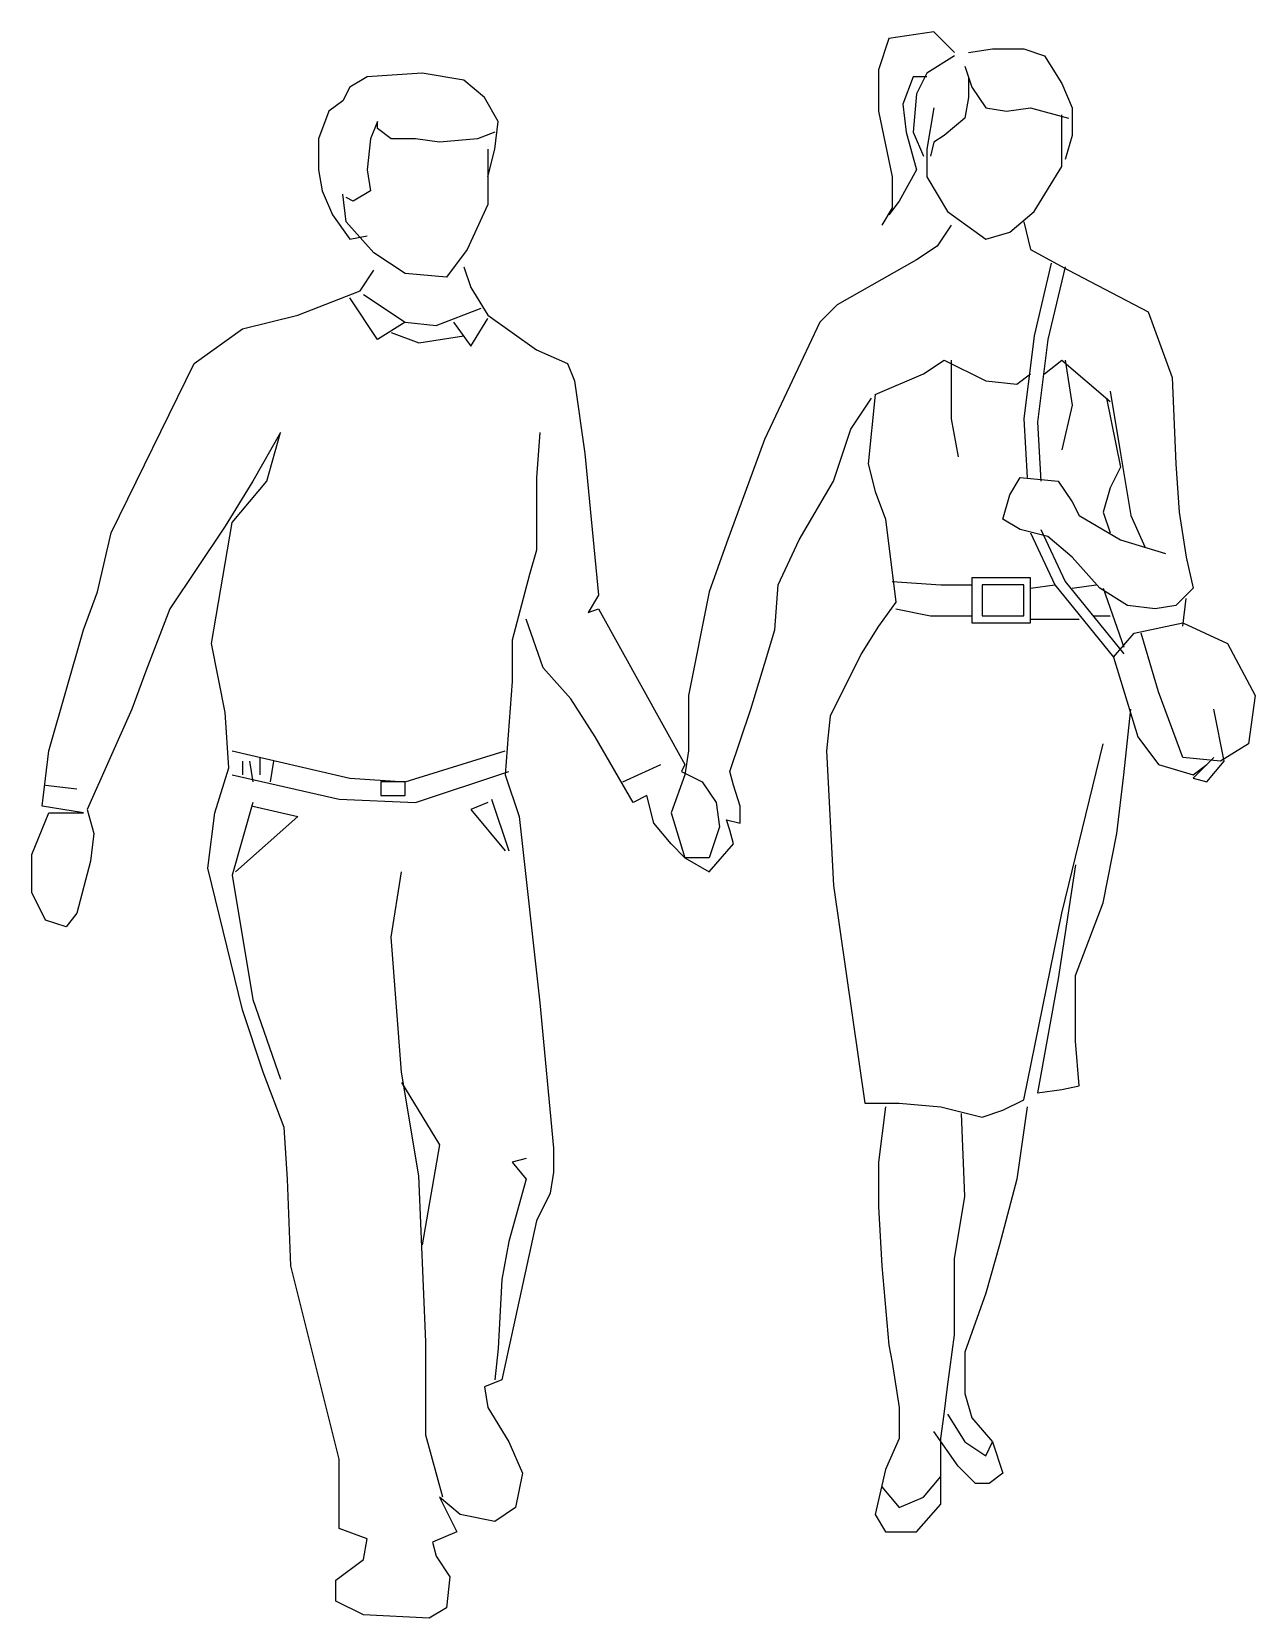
# Model space of a CAD drawing. Extents: x 81789 to 83021, y 12194 to 13791.
import ezdxf

# ---------------------------------------------------------------- set-up
doc = ezdxf.new("R2010")
doc.units = 0
doc.header["$LTSCALE"] = 1270
doc.header["$MEASUREMENT"] = 0
doc.layers.get('0').update_dxf_attribs({"linetype": 'CONTINUOUS'})

msp = doc.modelspace()

# ---------------------------------------------------------------- linework, layer by layer
at = {"linetype": 'CONTINUOUS'}
for p, q in [((82697.6, 13791.5), (82652.4, 13784.5)), ((82718.5, 13770.6), (82697.6, 13791.5)), ((82652.4, 13784.5), (82641.9, 13753.2)), ((82732.4, 13770.6), (82756.8, 13774.1)), ((82756.8, 13774.1), (82788.1, 13774.1)), ((82788.1, 13774.1), (82809, 13767.1)), ((82641.9, 13753.2), (82641.9, 13711.4)), ((82718.5, 13767.1), (82690.6, 13749.7)), ((82728.9, 13756.7), (82735.9, 13735.8)), ((82809, 13767.1), (82826.4, 13739.3)), ((82126.9, 13746.2), (82109.5, 13735.8)), ((82182.6, 13749.7), (82126.9, 13746.2)), ((82224.3, 13742.7), (82182.6, 13749.7)), ((82245.2, 13725.3), (82224.3, 13742.7)), ((82676.7, 13746.2), (82666.3, 13718.4)), ((82690.6, 13746.2), (82676.7, 13746.2)), ((82690.6, 13749.7), (82680.2, 13728.8)), ((82732.4, 13746.2), (82732.4, 13725.3)), ((82826.4, 13739.3), (82836.8, 13714.9)), ((82102.5, 13721.9), (82088.6, 13711.4)), ((82109.5, 13735.8), (82102.5, 13721.9)), ((82259.1, 13701), (82245.2, 13725.3)), ((82680.2, 13728.8), (82676.7, 13690.5)), ((82732.4, 13725.3), (82728.9, 13704.5)), ((82735.9, 13735.8), (82749.8, 13714.9)), ((82088.6, 13711.4), (82078.2, 13683.6)), ((82641.9, 13711.4), (82655.8, 13645.3)), ((82666.3, 13718.4), (82669.8, 13690.5)), ((82697.6, 13714.9), (82690.6, 13673.1)), ((82749.8, 13714.9), (82770.7, 13711.4)), ((82770.7, 13711.4), (82795, 13714.9)), ((82795, 13714.9), (82833.3, 13704.5)), ((82826.4, 13676.6), (82826.4, 13707.9)), ((82836.8, 13714.9), (82836.8, 13687.1)), ((82137.3, 13701), (82130.4, 13683.6)), ((82137.3, 13694), (82137.3, 13701)), ((82151.2, 13683.6), (82137.3, 13694)), ((82255.6, 13690.5), (82238.2, 13683.6)), ((82255.6, 13673.1), (82259.1, 13701)), ((82669.8, 13690.5), (82680.2, 13652.3)), ((82676.7, 13690.5), (82687.2, 13666.2)), ((82728.9, 13704.5), (82708, 13687.1)), ((82078.2, 13683.6), (82078.2, 13652.3)), ((82130.4, 13683.6), (82126.9, 13652.3)), ((82175.6, 13683.6), (82151.2, 13683.6)), ((82200, 13680.1), (82175.6, 13683.6)), ((82238.2, 13683.6), (82200, 13680.1)), ((82248.7, 13673.1), (82248.7, 13645.3)), ((82248.7, 13645.3), (82255.6, 13673.1)), ((82690.6, 13673.1), (82690.6, 13645.3)), ((82697.6, 13680.1), (82694.1, 13666.2)), ((82708, 13687.1), (82697.6, 13680.1)), ((82826.4, 13655.7), (82826.4, 13676.6)), ((82836.8, 13687.1), (82829.8, 13662.7)), ((82078.2, 13652.3), (82081.6, 13631.4)), ((82126.9, 13652.3), (82130.4, 13631.4)), ((82248.7, 13645.3), (82248.7, 13617.5)), ((82655.8, 13645.3), (82655.8, 13614)), ((82680.2, 13652.3), (82662.8, 13620.9)), ((82690.6, 13645.3), (82711.5, 13610.5)), ((82798.5, 13610.5), (82826.4, 13655.7)), ((82081.6, 13631.4), (82092.1, 13607)), ((82106, 13600.1), (82102.5, 13627.9)), ((82130.4, 13631.4), (82113, 13620.9)), ((82113, 13620.9), (82106, 13624.4)), ((82248.7, 13617.5), (82227.8, 13572.2)), ((82655.8, 13614), (82645.4, 13596.6)), ((82662.8, 13620.9), (82652.4, 13607)), ((82711.5, 13610.5), (82749.8, 13582.7)), ((82774.2, 13589.6), (82798.5, 13610.5)), ((82092.1, 13607), (82109.5, 13582.7)), ((82133.8, 13568.7), (82106, 13600.1)), ((82715, 13596.6), (82701.1, 13575.7)), ((82788.1, 13600.1), (82795, 13572.2)), ((82109.5, 13582.7), (82126.9, 13586.1)), ((82749.8, 13582.7), (82774.2, 13589.6)), ((82165.2, 13547.9), (82133.8, 13568.7)), ((82227.8, 13572.2), (82206.9, 13544.4)), ((82680.2, 13561.8), (82600.2, 13516.5)), ((82701.1, 13575.7), (82680.2, 13561.8)), ((82795, 13572.2), (82833.3, 13551.3)), ((82119.9, 13530.5), (82133.8, 13551.3)), ((82206.9, 13544.4), (82165.2, 13547.9)), ((82224.3, 13554.8), (82231.3, 13533.9)), ((82815.9, 13558.3), (82798.5, 13485.2)), ((82829.8, 13554.8), (82812.4, 13481.7)), ((82833.3, 13551.3), (82913.4, 13509.6)), ((82057.3, 13506.1), (82119.9, 13530.5)), ((82231.3, 13533.9), (82248.7, 13506.1)), ((82137.3, 13481.7), (82109.5, 13523.5)), ((82123.4, 13527), (82165.2, 13499.1)), ((82600.2, 13516.5), (82582.8, 13499.1)), ((82001.6, 13492.2), (82057.3, 13506.1)), ((82165.2, 13499.1), (82137.3, 13481.7)), ((82165.2, 13499.1), (82196.5, 13495.7)), ((82196.5, 13495.7), (82241.7, 13513.1)), ((82213.9, 13499.1), (82231.3, 13474.8)), ((82231.3, 13474.8), (82248.7, 13502.6)), ((82248.7, 13506.1), (82297.4, 13471.3)), ((82582.8, 13499.1), (82527.1, 13380.8)), ((82913.4, 13509.6), (82937.7, 13443.5)), ((81952.9, 13457.4), (82001.6, 13492.2)), ((82151.2, 13488.7), (82179.1, 13478.3)), ((82179.1, 13478.3), (82224.3, 13485.2)), ((82798.5, 13485.2), (82788.1, 13401.7)), ((82812.4, 13481.7), (82802, 13398.2)), ((82297.4, 13471.3), (82328.7, 13457.4)), ((81869.4, 13286.9), (81952.9, 13457.4)), ((82328.7, 13457.4), (82335.7, 13440)), ((82687.2, 13446.9), (82708, 13460.9)), ((82708, 13460.9), (82749.8, 13440)), ((82715, 13460.9), (82715, 13401.7)), ((82809, 13446.9), (82826.4, 13460.9)), ((82826.4, 13460.9), (82875.1, 13419.1)), ((82829.8, 13460.9), (82836.8, 13415.6)), ((82335.7, 13440), (82346.1, 13366.9)), ((82638.4, 13426.1), (82687.2, 13446.9)), ((82749.8, 13440), (82781.1, 13436.5)), ((82781.1, 13436.5), (82795, 13446.9)), ((82937.7, 13443.5), (82941.2, 13356.5)), ((82614.1, 13391.3), (82635, 13422.6)), ((82638.4, 13426.1), (82631.5, 13356.5)), ((82871.6, 13422.6), (82885.5, 13353)), ((82875.1, 13429.5), (82885.5, 13366.9)), ((82715, 13401.7), (82722, 13363.4)), ((82788.1, 13401.7), (82791.6, 13342.5)), ((82836.8, 13415.6), (82826.4, 13370.4)), ((82039.9, 13387.8), (82012, 13339.1)), ((82026, 13339.1), (82039.9, 13387.8)), ((82300.9, 13387.8), (82297.4, 13342.5)), ((82596.7, 13339.1), (82614.1, 13391.3)), ((82802, 13398.2), (82805.5, 13339.1)), ((82527.1, 13380.8), (82488.8, 13276.4)), ((82346.1, 13366.9), (82360, 13224.2)), ((82631.5, 13356.5), (82638.4, 13328.6)), ((82885.5, 13366.9), (82896, 13304.3)), ((82941.2, 13356.5), (82944.7, 13307.7)), ((82012, 13339.1), (81984.2, 13293.8)), ((81991.2, 13297.3), (82026, 13339.1)), ((82297.4, 13342.5), (82297.4, 13269.5)), ((82561.9, 13279.9), (82596.7, 13339.1)), ((82774.2, 13325.1), (82784.6, 13342.5)), ((82784.6, 13342.5), (82822.9, 13339.1)), ((82822.9, 13339.1), (82836.8, 13318.2)), ((82885.5, 13353), (82875.1, 13332.1)), ((82638.4, 13328.6), (82648.9, 13300.8)), ((82767.2, 13300.8), (82774.2, 13325.1)), ((82875.1, 13332.1), (82868.1, 13307.7)), ((82836.8, 13318.2), (82843.8, 13304.3)), ((82868.1, 13307.7), (82875.1, 13286.9)), ((82944.7, 13307.7), (82951.6, 13262.5)), ((81984.2, 13293.8), (81928.5, 13210.3)), ((81970.3, 13175.5), (81991.2, 13297.3)), ((82648.9, 13300.8), (82659.3, 13217.3)), ((82784.6, 13290.3), (82767.2, 13300.8)), ((82812.4, 13283.4), (82784.6, 13290.3)), ((82805.5, 13290.3), (82829.8, 13238.1)), ((82843.8, 13304.3), (82885.5, 13279.9)), ((82896, 13304.3), (82909.9, 13272.9)), ((81855.4, 13227.7), (81869.4, 13286.9)), ((82488.8, 13276.4), (82471.4, 13227.7)), ((82541, 13234.7), (82561.9, 13279.9)), ((82795, 13286.9), (82819.4, 13234.7)), ((82836.8, 13262.5), (82812.4, 13283.4)), ((82885.5, 13279.9), (82930.8, 13266)), ((82297.4, 13269.5), (82290.4, 13245.1)), ((82864.6, 13231.2), (82836.8, 13262.5)), ((82951.6, 13262.5), (82958.6, 13231.2)), ((82290.4, 13245.1), (82273, 13179)), ((81841.5, 13189.4), (81855.4, 13227.7)), ((82471.4, 13227.7), (82450.5, 13123.3)), ((82537.5, 13189.4), (82541, 13234.7)), ((82655.8, 13238.1), (82704.6, 13234.7)), ((82704.6, 13234.7), (82735.9, 13234.7)), ((82735.9, 13241.6), (82735.9, 13196.4)), ((82795, 13241.6), (82735.9, 13241.6)), ((82746.3, 13234.7), (82746.3, 13203.3)), ((82788.1, 13234.7), (82746.3, 13234.7)), ((82788.1, 13203.3), (82788.1, 13234.7)), ((82795, 13196.4), (82795, 13241.6)), ((82795, 13231.2), (82819.4, 13234.7)), ((82819.4, 13234.7), (82878.6, 13161.6)), ((82829.8, 13238.1), (82889, 13165.1)), ((82836.8, 13231.2), (82861.2, 13234.7)), ((82892.5, 13213.8), (82864.6, 13231.2)), ((82868.1, 13231.2), (82889, 13172)), ((82958.6, 13231.2), (82941.2, 13213.8)), ((81928.5, 13210.3), (81904.2, 13147.7)), ((82360, 13224.2), (82349.6, 13206.8)), ((82349.6, 13206.8), (82360, 13210.3)), ((82360, 13210.3), (82447, 13053.7)), ((82659.3, 13217.3), (82641.9, 13192.9)), ((82659.3, 13210.3), (82694.1, 13203.3)), ((82920.3, 13210.3), (82892.5, 13213.8)), ((82941.2, 13213.8), (82920.3, 13210.3)), ((82948.2, 13192.9), (82951.6, 13220.7)), ((82304.4, 13151.1), (82287, 13199.9)), ((82694.1, 13203.3), (82735.9, 13203.3)), ((82735.9, 13196.4), (82795, 13196.4)), ((82746.3, 13203.3), (82788.1, 13203.3)), ((82795, 13199.9), (82843.8, 13199.9)), ((82857.7, 13203.3), (82875.1, 13203.3)), ((82899.4, 13185.9), (82948.2, 13196.4)), ((82948.2, 13196.4), (82993.4, 13175.5)), ((81806.7, 13067.6), (81841.5, 13189.4)), ((82273, 13179), (82273, 13137.2)), ((82527.1, 13154.6), (82537.5, 13189.4)), ((82641.9, 13192.9), (82624.5, 13165.1)), ((82878.6, 13161.6), (82899.4, 13185.9)), ((82923.8, 13126.8), (82906.4, 13185.9)), ((81984.2, 13105.9), (81970.3, 13175.5)), ((82624.5, 13165.1), (82593.2, 13102.4)), ((82993.4, 13175.5), (83021.2, 13123.3)), ((81904.2, 13147.7), (81890.2, 13109.4)), ((82332.2, 13119.8), (82304.4, 13151.1)), ((82513.2, 13109.4), (82527.1, 13154.6)), ((82878.6, 13161.6), (82902.9, 13081.5)), ((82273, 13137.2), (82266.1, 13043.3)), ((82356.6, 13081.5), (82332.2, 13119.8)), ((82450.5, 13123.3), (82450.5, 13067.6)), ((82948.2, 13060.7), (82923.8, 13126.8)), ((83021.2, 13123.3), (83014.3, 13074.6)), ((81890.2, 13109.4), (81845, 13008.5)), ((81987.7, 13050.2), (81984.2, 13105.9)), ((82492.3, 13046.7), (82513.2, 13109.4)), ((82593.2, 13102.4), (82589.7, 13067.6)), ((82889, 13043.3), (82896, 13109.4)), ((82989.9, 13057.2), (82979.5, 13109.4)), ((81799.8, 13011.9), (81806.7, 13067.6)), ((81991.2, 13067.6), (82109.5, 13039.8)), ((82165.2, 13036.3), (82266.1, 13067.6)), ((82394.8, 13015.4), (82356.6, 13081.5)), ((82450.5, 13067.6), (82447, 13043.3)), ((82589.7, 13067.6), (82596.7, 12931.9)), ((82826.4, 12904.1), (82868.1, 13074.6)), ((82902.9, 13081.5), (82923.8, 13053.7)), ((83014.3, 13074.6), (82986.4, 13057.2)), ((81973.8, 13005), (81987.7, 13050.2)), ((82001.6, 13057.2), (82001.6, 13043.3)), ((82008.6, 13057.2), (82012, 13036.3)), ((82019, 13060.7), (82019, 13043.3)), ((82032.9, 13057.2), (82029.4, 13036.3)), ((82384.4, 13036.3), (82422.7, 13053.7)), ((82447, 13053.7), (82443.6, 13046.7)), ((82923.8, 13053.7), (82958.6, 13043.3)), ((82986.4, 13057.2), (82948.2, 13060.7)), ((82979.5, 13060.7), (82958.6, 13039.8)), ((82958.6, 13043.3), (82972.5, 13053.7)), ((82972.5, 13036.3), (82989.9, 13057.2)), ((81991.2, 13043.3), (82099, 13018.9)), ((82109.5, 13039.8), (82165.2, 13036.3)), ((82140.8, 13036.3), (82140.8, 13022.4)), ((82165.2, 13036.3), (82140.8, 13036.3)), ((82165.2, 13022.4), (82165.2, 13036.3)), ((82175.6, 13015.4), (82269.6, 13046.7)), ((82266.1, 13043.3), (82280, 13001.5)), ((82447, 13043.3), (82433.1, 13005)), ((82443.6, 13046.7), (82464.4, 13036.3)), ((82464.4, 13036.3), (82478.4, 13015.4)), ((82495.8, 13032.8), (82492.3, 13046.7)), ((82882, 12984.1), (82889, 13043.3)), ((82958.6, 13039.8), (82972.5, 13036.3)), ((81803.2, 13032.8), (81834.6, 13029.3)), ((82099, 13018.9), (82175.6, 13015.4)), ((82140.8, 13022.4), (82165.2, 13022.4)), ((82252.2, 13018.9), (82269.6, 12966.7)), ((82408.8, 13022.4), (82394.8, 13015.4)), ((82415.7, 12994.5), (82408.8, 13022.4)), ((82502.7, 13011.9), (82495.8, 13032.8)), ((81789.3, 12963.2), (81806.7, 13005)), ((81841.5, 13005), (81799.8, 13011.9)), ((81806.7, 13005), (81841.5, 13005)), ((81845, 13008.5), (81852, 12984.1)), ((81966.8, 12949.3), (81973.8, 13005)), ((82012, 13015.4), (81991.2, 12942.3)), ((82012, 13011.9), (82057.3, 13001.5)), ((82248.7, 13015.4), (82231.3, 13008.5)), ((82231.3, 13008.5), (82266.1, 12966.7)), ((82433.1, 13005), (82447, 12959.7)), ((82478.4, 13015.4), (82481.8, 12991.1)), ((82502.7, 12994.5), (82502.7, 13011.9)), ((82057.3, 13001.5), (81994.6, 12945.8)), ((82280, 13001.5), (82300.9, 12813.6)), ((82433.1, 12973.7), (82415.7, 12994.5)), ((82481.8, 12991.1), (82471.4, 12959.7)), ((82488.8, 12998), (82502.7, 12994.5)), ((82492.3, 12987.6), (82488.8, 12998)), ((82495.8, 12973.7), (82492.3, 12987.6)), ((81852, 12984.1), (81848.5, 12956.3)), ((82447, 12959.7), (82433.1, 12973.7)), ((82471.4, 12945.8), (82495.8, 12973.7)), ((82868.1, 12914.5), (82882, 12984.1)), ((81789.3, 12924.9), (81789.3, 12963.2)), ((81848.5, 12956.3), (81834.6, 12904.1)), ((82471.4, 12959.7), (82447, 12959.7)), ((82447, 12959.7), (82471.4, 12945.8)), ((82001.6, 12806.6), (81966.8, 12949.3)), ((81991.2, 12942.3), (82012, 12817.1)), ((82151.2, 12879.7), (82161.7, 12945.8)), ((82840.3, 12952.8), (82822.9, 12837.9)), ((81803.2, 12897.1), (81789.3, 12924.9)), ((82596.7, 12931.9), (82628, 12712.7)), ((82840.3, 12841.4), (82868.1, 12914.5)), ((81824.1, 12890.1), (81803.2, 12897.1)), ((81834.6, 12904.1), (81824.1, 12890.1)), ((82788.1, 12716.1), (82826.4, 12904.1)), ((82161.7, 12744), (82151.2, 12879.7)), ((82822.9, 12837.9), (82802, 12723.1)), ((82840.3, 12775.3), (82840.3, 12841.4)), ((82012, 12817.1), (82039.9, 12737)), ((82300.9, 12813.6), (82314.8, 12667.4)), ((82022.5, 12744), (82001.6, 12806.6)), ((82843.8, 12730.1), (82840.3, 12775.3)), ((82043.4, 12688.3), (82022.5, 12744)), ((82179.1, 12639.6), (82161.7, 12744)), ((82161.7, 12733.5), (82200, 12670.9)), ((82767.2, 12705.7), (82788.1, 12716.1)), ((82802, 12723.1), (82826.4, 12726.6)), ((82826.4, 12726.6), (82843.8, 12730.1)), ((82628, 12712.7), (82662.8, 12712.7)), ((82648.9, 12709.2), (82641.9, 12653.5)), ((82662.8, 12712.7), (82704.6, 12709.2)), ((82704.6, 12709.2), (82746.3, 12698.7)), ((82728.9, 12618.7), (82725.4, 12702.2)), ((82746.3, 12698.7), (82767.2, 12705.7)), ((82791.6, 12709.2), (82781.1, 12636.1)), ((82046.8, 12636.1), (82043.4, 12688.3)), ((82200, 12670.9), (82182.6, 12570)), ((82314.8, 12667.4), (82314.8, 12643.1)), ((82287, 12657), (82273, 12653.5)), ((82273, 12653.5), (82287, 12636.1)), ((82641.9, 12653.5), (82641.9, 12608.3)), ((82050.3, 12549.1), (82046.8, 12636.1)), ((82186, 12472.5), (82179.1, 12639.6)), ((82287, 12636.1), (82269.6, 12573.5)), ((82314.8, 12643.1), (82311.3, 12622.2)), ((82781.1, 12636.1), (82763.7, 12570)), ((82311.3, 12622.2), (82297.4, 12594.3)), ((82641.9, 12608.3), (82645.4, 12549.1)), ((82718.5, 12556.1), (82728.9, 12618.7)), ((82297.4, 12594.3), (82262.6, 12434.3)), ((82269.6, 12573.5), (82262.6, 12535.2)), ((82718.5, 12479.5), (82718.5, 12556.1)), ((82763.7, 12570), (82749.8, 12521.3)), ((82099, 12354.2), (82050.3, 12549.1)), ((82645.4, 12549.1), (82652.4, 12469.1)), ((82262.6, 12535.2), (82259.1, 12465.6)), ((82749.8, 12521.3), (82728.9, 12462.1)), ((82711.5, 12427.3), (82718.5, 12479.5)), ((82186, 12378.6), (82186, 12472.5)), ((82259.1, 12465.6), (82255.6, 12434.3)), ((82652.4, 12469.1), (82655.8, 12451.7)), ((82728.9, 12462.1), (82728.9, 12420.3)), ((82655.8, 12451.7), (82662.8, 12406.4)), ((82262.6, 12434.3), (82245.2, 12427.3)), ((82245.2, 12427.3), (82248.7, 12406.4)), ((82708, 12399.5), (82711.5, 12427.3)), ((82728.9, 12420.3), (82735.9, 12396)), ((82248.7, 12406.4), (82269.6, 12371.6)), ((82662.8, 12406.4), (82662.8, 12375.1)), ((82704.6, 12375.1), (82708, 12399.5)), ((82711.5, 12399.5), (82728.9, 12371.6)), ((82735.9, 12396), (82756.8, 12371.6)), ((82722, 12347.3), (82697.6, 12382.1)), ((82203.4, 12315.9), (82186, 12378.6)), ((82269.6, 12371.6), (82283.5, 12340.3)), ((82662.8, 12375.1), (82648.9, 12343.8)), ((82704.6, 12309), (82704.6, 12375.1)), ((82728.9, 12371.6), (82749.8, 12357.7)), ((82749.8, 12357.7), (82756.8, 12371.6)), ((82756.8, 12371.6), (82767.2, 12340.3)), ((82099, 12284.6), (82099, 12354.2)), ((82283.5, 12340.3), (82276.5, 12305.5)), ((82648.9, 12343.8), (82638.4, 12298.5)), ((82687.2, 12315.9), (82704.6, 12336.8)), ((82739.4, 12329.9), (82722, 12347.3)), ((82767.2, 12340.3), (82753.3, 12329.9)), ((82200, 12315.9), (82217.4, 12281.1)), ((82220.8, 12298.5), (82200, 12315.9)), ((82645.4, 12326.4), (82662.8, 12305.5)), ((82662.8, 12305.5), (82687.2, 12315.9)), ((82753.3, 12329.9), (82739.4, 12329.9)), ((82276.5, 12305.5), (82255.6, 12291.6)), ((82680.2, 12281.1), (82704.6, 12309)), ((82126.9, 12274.2), (82099, 12284.6)), ((82255.6, 12291.6), (82220.8, 12298.5)), ((82638.4, 12298.5), (82648.9, 12281.1)), ((82123.4, 12253.3), (82126.9, 12274.2)), ((82217.4, 12281.1), (82193, 12270.7)), ((82193, 12270.7), (82196.5, 12256.8)), ((82648.9, 12281.1), (82680.2, 12281.1)), ((82095.6, 12232.4), (82123.4, 12253.3)), ((82196.5, 12256.8), (82210.4, 12235.9)), ((82210.4, 12235.9), (82206.9, 12204.6)), ((82095.6, 12211.5), (82095.6, 12232.4)), ((82123.4, 12197.6), (82095.6, 12211.5)), ((82206.9, 12204.6), (82189.5, 12194.1)), ((82189.5, 12194.1), (82123.4, 12197.6))]:
    msp.add_line(p, q, dxfattribs=at)

doc.saveas('drawing.dxf')
